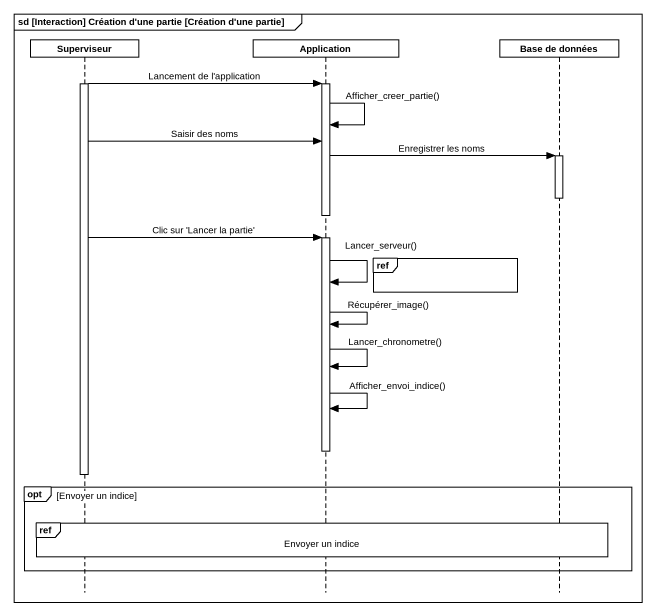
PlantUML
@startuml
mainframe sd [Interaction] Création d'une partie [Création d'une partie]
hide footbox
participant Superviseur
participant Application
participant "Base de données" as Base_de_données

activate Superviseur
Superviseur -> Application : Lancement de l'application
activate Application
Application -> Application : Afficher_creer_partie()
Superviseur -> Application : Saisir des noms
Application -> Base_de_données : Enregistrer les noms
activate Base_de_données
deactivate Base_de_données
deactivate Application
Superviseur -> Application : Clic sur 'Lancer la partie'
activate Application
ref over Base_de_données :  
Application -> Application : Lancer_serveur()
Application -> Application : Récupérer_image()
Application -> Application : Lancer_chronometre()
Application -> Application : Afficher_envoi_indice()
deactivate Application
deactivate Superviseur
opt Envoyer un indice
  ref over Superviseur, Application, Base_de_données : Envoyer un indice
end
@enduml
